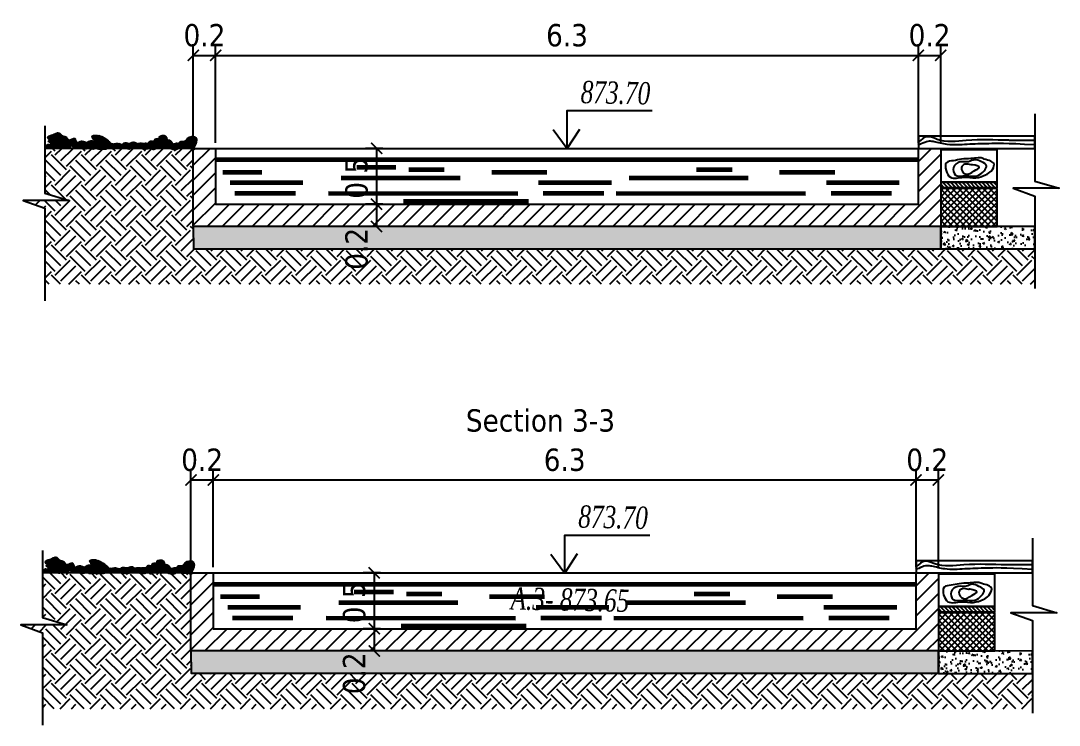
# Model space of a CAD drawing. Header units: millimetres. Extents: x 2372 to 2415, y 1055.4 to 1079.4.
# Drawn here: x 2396.37 to 2414.99, y 1055.53 to 1068.16 of the extents above; entities that cross this region are included whole.
import ezdxf

# ---------------------------------------------------------------- set-up
doc = ezdxf.new("R2010")
doc.units = ezdxf.units.MM
doc.linetypes.add('CONTI', pattern=[0])
doc.linetypes.add('CONTINU', pattern=[0])
doc.layers.add('graas', color=7, linetype='Continuous', true_color=0x258e2a)
doc.layers.add('l1', color=250, linetype='Continuous')
doc.layers.add('water', color=4, linetype='Continuous')
doc.styles.add('SHRFT', font='timesi.ttf', dxfattribs={"width": 0.75})
doc.styles.add('Tahoma', font='tahoma.ttf')
doc.dimstyles.new('ISO-25', dxfattribs={"dimtxt": 0.4, "dimasz": 0.2, "dimexe": 0.2, "dimexo": 0.1, "dimgap": 0.15, "dimtad": 1, "dimdsep": 46, "dimtxsty": 'Tahoma', "dimblk": 'ARCHTICK', "dimcen": 2, "dimclrd": 4, "dimclre": 4, "dimclrt": 7, "dimadec": 1, "dimazin": 0, "dimtfac": 1, "dimtmove": 0, "dimatfit": 3, "dimldrblk": 'ARCHTICK', "dimfxl": 1.25, "dimarcsym": 0})

# ---------------------------------------------------------------- blocks, each defined once
blk = doc.blocks.new('_ArchTick')
at = {"color": 0, "linetype": 'ByBlock', "const_width": 0.15}
blk.add_lwpolyline([(-0.5, -0.5), (0.5, 0.5)], dxfattribs=at)
blk = doc.blocks.new('*D35')
at = {"color": 4, "lineweight": -2, "transparency": 16777216}
for p, q in [((2399.463, 1065.974), (2399.463, 1067.741)), ((2399.863, 1065.974), (2399.863, 1067.741)), ((2399.463, 1067.541), (2399.863, 1067.541))]:
    blk.add_line(p, q, dxfattribs=at)
at = {"layer": 'Defpoints', "color": 0, "transparency": 16777216}
for p in [(2399.863, 1067.541), (2399.463, 1065.874), (2399.863, 1065.874)]:
    blk.add_point(p, dxfattribs=at)
at = {"color": 4, "lineweight": -2, "transparency": 16777216, "xscale": 0.2, "yscale": 0.2, "zscale": 0.2, "rotation": 180}
blk.add_blockref('_ArchTick', (2399.463, 1067.541), dxfattribs=at)
at = {"color": 4, "lineweight": -2, "transparency": 16777216, "xscale": 0.2, "yscale": 0.2, "zscale": 0.2}
blk.add_blockref('_ArchTick', (2399.863, 1067.541), dxfattribs=at)
at = {"color": 7, "transparency": 16777216, "insert": (2399.663, 1067.9), "char_height": 0.4, "attachment_point": 5, "style": 'Tahoma'}
blk.add_mtext('0.2', dxfattribs=at)
blk = doc.blocks.new('*D36')
at = {"color": 4, "lineweight": -2, "transparency": 16777216}
for p, q in [((2399.863, 1065.974), (2399.863, 1067.741)), ((2412.463, 1065.974), (2412.463, 1067.741)), ((2399.863, 1067.541), (2412.463, 1067.541))]:
    blk.add_line(p, q, dxfattribs=at)
at = {"layer": 'Defpoints', "color": 0, "transparency": 16777216}
for p in [(2412.463, 1067.541), (2399.863, 1065.874), (2412.463, 1065.874)]:
    blk.add_point(p, dxfattribs=at)
at = {"color": 4, "lineweight": -2, "transparency": 16777216, "xscale": 0.2, "yscale": 0.2, "zscale": 0.2, "rotation": 180}
blk.add_blockref('_ArchTick', (2399.863, 1067.541), dxfattribs=at)
at = {"color": 4, "lineweight": -2, "transparency": 16777216, "xscale": 0.2, "yscale": 0.2, "zscale": 0.2}
blk.add_blockref('_ArchTick', (2412.463, 1067.541), dxfattribs=at)
at = {"color": 7, "transparency": 16777216, "insert": (2406.163, 1067.9), "char_height": 0.4, "attachment_point": 5, "style": 'Tahoma'}
blk.add_mtext('6.3', dxfattribs=at)
blk = doc.blocks.new('*D37')
at = {"color": 4, "lineweight": -2, "transparency": 16777216}
for p, q in [((2412.463, 1065.974), (2412.463, 1067.741)), ((2412.863, 1065.974), (2412.863, 1067.741)), ((2412.463, 1067.541), (2412.863, 1067.541))]:
    blk.add_line(p, q, dxfattribs=at)
at = {"layer": 'Defpoints', "color": 0, "transparency": 16777216}
for p in [(2412.863, 1067.541), (2412.463, 1065.874), (2412.863, 1065.874)]:
    blk.add_point(p, dxfattribs=at)
at = {"color": 4, "lineweight": -2, "transparency": 16777216, "xscale": 0.2, "yscale": 0.2, "zscale": 0.2, "rotation": 180}
blk.add_blockref('_ArchTick', (2412.463, 1067.541), dxfattribs=at)
at = {"color": 4, "lineweight": -2, "transparency": 16777216, "xscale": 0.2, "yscale": 0.2, "zscale": 0.2}
blk.add_blockref('_ArchTick', (2412.863, 1067.541), dxfattribs=at)
at = {"color": 7, "transparency": 16777216, "insert": (2412.663, 1067.9), "char_height": 0.4, "attachment_point": 5, "style": 'Tahoma'}
blk.add_mtext('0.2', dxfattribs=at)
blk = doc.blocks.new('*D38')
at = {"color": 4, "lineweight": -2, "transparency": 16777216}
for p, q in [((2402.86, 1065.874), (2402.549, 1065.874)), ((2402.749, 1065.874), (2402.749, 1064.874)), ((2402.86, 1064.874), (2402.549, 1064.874))]:
    blk.add_line(p, q, dxfattribs=at)
at = {"layer": 'Defpoints', "color": 0, "transparency": 16777216}
for p in [(2402.96, 1065.874), (2402.749, 1064.874), (2402.96, 1064.874)]:
    blk.add_point(p, dxfattribs=at)
at = {"color": 4, "lineweight": -2, "transparency": 16777216, "xscale": 0.2, "yscale": 0.2, "zscale": 0.2}
for p, rotation in [((2402.749, 1065.874), 90), ((2402.749, 1064.874), 270)]:
    blk.add_blockref('_ArchTick', p, dxfattribs=dict(at, rotation=rotation))
at = {"color": 7, "transparency": 16777216, "insert": (2402.391, 1065.347), "char_height": 0.4, "attachment_point": 5, "rotation": 90, "style": 'Tahoma'}
blk.add_mtext('0.5', dxfattribs=at)
blk = doc.blocks.new('*D39')
at = {"color": 4, "lineweight": -2, "transparency": 16777216}
for p, q in [((2402.86, 1064.874), (2402.549, 1064.874)), ((2402.749, 1064.874), (2402.749, 1064.474)), ((2402.782, 1064.474), (2402.549, 1064.474))]:
    blk.add_line(p, q, dxfattribs=at)
at = {"layer": 'Defpoints', "color": 0, "transparency": 16777216}
for p in [(2402.96, 1064.874), (2402.749, 1064.474), (2402.882, 1064.474)]:
    blk.add_point(p, dxfattribs=at)
at = {"color": 4, "lineweight": -2, "transparency": 16777216, "xscale": 0.2, "yscale": 0.2, "zscale": 0.2}
for p, rotation in [((2402.749, 1064.874), 90), ((2402.749, 1064.474), 270)]:
    blk.add_blockref('_ArchTick', p, dxfattribs=dict(at, rotation=rotation))
at = {"color": 7, "transparency": 16777216, "insert": (2402.391, 1064.074), "char_height": 0.4, "attachment_point": 5, "rotation": 90, "style": 'Tahoma'}
blk.add_mtext('0.2', dxfattribs=at)
blk = doc.blocks.new('*D71')
at = {"color": 4, "lineweight": -2, "transparency": 16777216}
for p, q in [((2399.421, 1058.364), (2399.421, 1060.131)), ((2399.821, 1058.364), (2399.821, 1060.131)), ((2399.421, 1059.931), (2399.821, 1059.931))]:
    blk.add_line(p, q, dxfattribs=at)
at = {"layer": 'Defpoints', "color": 0, "transparency": 16777216}
for p in [(2399.821, 1059.931), (2399.421, 1058.264), (2399.821, 1058.264)]:
    blk.add_point(p, dxfattribs=at)
at = {"color": 4, "lineweight": -2, "transparency": 16777216, "xscale": 0.2, "yscale": 0.2, "zscale": 0.2, "rotation": 180}
blk.add_blockref('_ArchTick', (2399.421, 1059.931), dxfattribs=at)
at = {"color": 4, "lineweight": -2, "transparency": 16777216, "xscale": 0.2, "yscale": 0.2, "zscale": 0.2}
blk.add_blockref('_ArchTick', (2399.821, 1059.931), dxfattribs=at)
at = {"color": 7, "transparency": 16777216, "insert": (2399.621, 1060.289), "char_height": 0.4, "attachment_point": 5, "style": 'Tahoma'}
blk.add_mtext('0.2', dxfattribs=at)
blk = doc.blocks.new('*D72')
at = {"color": 4, "lineweight": -2, "transparency": 16777216}
for p, q in [((2399.821, 1058.364), (2399.821, 1060.131)), ((2412.421, 1058.364), (2412.421, 1060.131)), ((2399.821, 1059.931), (2412.421, 1059.931))]:
    blk.add_line(p, q, dxfattribs=at)
at = {"layer": 'Defpoints', "color": 0, "transparency": 16777216}
for p in [(2412.421, 1059.931), (2399.821, 1058.264), (2412.421, 1058.264)]:
    blk.add_point(p, dxfattribs=at)
at = {"color": 4, "lineweight": -2, "transparency": 16777216, "xscale": 0.2, "yscale": 0.2, "zscale": 0.2, "rotation": 180}
blk.add_blockref('_ArchTick', (2399.821, 1059.931), dxfattribs=at)
at = {"color": 4, "lineweight": -2, "transparency": 16777216, "xscale": 0.2, "yscale": 0.2, "zscale": 0.2}
blk.add_blockref('_ArchTick', (2412.421, 1059.931), dxfattribs=at)
at = {"color": 7, "transparency": 16777216, "insert": (2406.121, 1060.289), "char_height": 0.4, "attachment_point": 5, "style": 'Tahoma'}
blk.add_mtext('6.3', dxfattribs=at)
blk = doc.blocks.new('*D73')
at = {"color": 4, "lineweight": -2, "transparency": 16777216}
for p, q in [((2412.421, 1058.364), (2412.421, 1060.131)), ((2412.821, 1058.364), (2412.821, 1060.131)), ((2412.421, 1059.931), (2412.821, 1059.931))]:
    blk.add_line(p, q, dxfattribs=at)
at = {"layer": 'Defpoints', "color": 0, "transparency": 16777216}
for p in [(2412.821, 1059.931), (2412.421, 1058.264), (2412.821, 1058.264)]:
    blk.add_point(p, dxfattribs=at)
at = {"color": 4, "lineweight": -2, "transparency": 16777216, "xscale": 0.2, "yscale": 0.2, "zscale": 0.2, "rotation": 180}
blk.add_blockref('_ArchTick', (2412.421, 1059.931), dxfattribs=at)
at = {"color": 4, "lineweight": -2, "transparency": 16777216, "xscale": 0.2, "yscale": 0.2, "zscale": 0.2}
blk.add_blockref('_ArchTick', (2412.821, 1059.931), dxfattribs=at)
at = {"color": 7, "transparency": 16777216, "insert": (2412.621, 1060.289), "char_height": 0.4, "attachment_point": 5, "style": 'Tahoma'}
blk.add_mtext('0.2', dxfattribs=at)
blk = doc.blocks.new('*D74')
at = {"color": 4, "lineweight": -2, "transparency": 16777216}
for p, q in [((2402.817, 1058.264), (2402.507, 1058.264)), ((2402.707, 1058.264), (2402.707, 1057.264)), ((2402.817, 1057.264), (2402.507, 1057.264))]:
    blk.add_line(p, q, dxfattribs=at)
at = {"layer": 'Defpoints', "color": 0, "transparency": 16777216}
for p in [(2402.917, 1058.264), (2402.707, 1057.264), (2402.917, 1057.264)]:
    blk.add_point(p, dxfattribs=at)
at = {"color": 4, "lineweight": -2, "transparency": 16777216, "xscale": 0.2, "yscale": 0.2, "zscale": 0.2}
for p, rotation in [((2402.707, 1058.264), 90), ((2402.707, 1057.264), 270)]:
    blk.add_blockref('_ArchTick', p, dxfattribs=dict(at, rotation=rotation))
at = {"color": 7, "transparency": 16777216, "insert": (2402.349, 1057.736), "char_height": 0.4, "attachment_point": 5, "rotation": 90, "style": 'Tahoma'}
blk.add_mtext('0.5', dxfattribs=at)
blk = doc.blocks.new('*D75')
at = {"color": 4, "lineweight": -2, "transparency": 16777216}
for p, q in [((2402.817, 1057.264), (2402.507, 1057.264)), ((2402.707, 1057.264), (2402.707, 1056.864)), ((2402.74, 1056.864), (2402.507, 1056.864))]:
    blk.add_line(p, q, dxfattribs=at)
at = {"layer": 'Defpoints', "color": 0, "transparency": 16777216}
for p in [(2402.917, 1057.264), (2402.707, 1056.864), (2402.84, 1056.864)]:
    blk.add_point(p, dxfattribs=at)
at = {"color": 4, "lineweight": -2, "transparency": 16777216, "xscale": 0.2, "yscale": 0.2, "zscale": 0.2}
for p, rotation in [((2402.707, 1057.264), 90), ((2402.707, 1056.864), 270)]:
    blk.add_blockref('_ArchTick', p, dxfattribs=dict(at, rotation=rotation))
at = {"color": 7, "transparency": 16777216, "insert": (2402.348, 1056.464), "char_height": 0.4, "attachment_point": 5, "rotation": 90, "style": 'Tahoma'}
blk.add_mtext('0.2', dxfattribs=at)

msp = doc.modelspace()

# ---------------------------------------------------------------- hatches: boundary and pattern name
at = {"true_color": 0x939598}
h = msp.add_hatch(dxfattribs=at)
h.set_pattern_fill('EARTH', color=252, scale=0.06, angle=45, style=0)
h.set_pattern_definition([(45, (0, -7.76624), (0, 0.53881537), [0.381, -0.381]), (45, (-0.10103, -7.6652), (0, 0.53881537), [0.381, -0.381]), (45, (-0.20206, -7.5642), (0, 0.53881537), [0.381, -0.381]), (135, (-0.20206, -7.49684), (-0.53881537, 0), [0.381, -0.381]), (135, (-0.10103, -7.3958), (-0.53881537, 0), [0.381, -0.381]), (135, (3e-17, -7.29478), (-0.53881537, 0), [0.381, -0.381])])
h.paths.add_polyline_path([(2396.8, 1065.874), (2399.463, 1065.874), (2399.464, 1064.074), (2414.549, 1064.073), (2414.549, 1063.439), (2396.8, 1063.439), (2396.8, 1064.801), (2396.412, 1064.942), (2397.239, 1064.942), (2396.8, 1065.072)])
at = {"true_color": 0x000000}
h = msp.add_hatch(dxfattribs=at)
h.set_pattern_fill('ANSI31', color=18, scale=0.06, style=0)
h.set_pattern_definition([(45, (1350.36157, 465.30458), (-0.134703842, 0.134703842), [])])
h.paths.add_polyline_path([(2399.463, 1065.874), (2399.863, 1065.874), (2399.863, 1064.874), (2412.463, 1064.874), (2412.463, 1065.874), (2412.863, 1065.874), (2412.863, 1064.474), (2399.463, 1064.474)])
at = {"ltscale": 0.005, "true_color": 0x000000}
h = msp.add_hatch(dxfattribs=at)
h.set_pattern_fill('ANSI37', color=18, scale=0.024827, style=0)
h.set_pattern_definition([(135, (2735.04262, 783.20364), (0.055738262, 0.055738262), []), (45, (2735.04262, 783.20364), (0.055738262, -0.055738262), [])])
h.paths.add_polyline_path([(2413.878, 1065.158), (2412.863, 1065.158), (2412.863, 1064.474), (2413.878, 1064.474)])
h = msp.add_hatch(dxfattribs=at)
h.set_pattern_fill('AR-CONC', color=18, scale=0.0018, style=0)
h.set_pattern_definition([(50, (312.6668, -150.16638), (0.327932404, -0.028690354), [0.03429, -0.37719]), (355, (312.6668, -150.16638), (-0.063437087, 0.343901957), [0.027432, -0.301752]), (100.451, (312.69414, -150.16877), (0.264496503, 0.31521004), [0.029142, -0.320562]), (46.1842, (312.6668, -150.07494), (0.487942274, -0.07567619), [0.051435, -0.565785]), (96.6356, (312.70747, -150.08124), (0.42732762, 0.445366), [0.043713, -0.480843]), (351.184, (312.6668, -150.07494), (0.42732829, 0.44536521), [0.041148, -0.452628]), (21, (312.71253, -150.0978), (0.272906784, -0.184077933), [0.03429, -0.37719]), (326, (312.71253, -150.0978), (0.11124365, 0.33153834), [0.027432, -0.301752]), (71.4514, (312.73527, -150.11314), (0.384149683, 0.147461144), [0.029142, -0.320562]), (37.5, (312.66681, -150.16638), (0.005559486, 0.15219907), [0, -0.2980944, 0, -0.306324, 0, -0.302895]), (7.5, (312.6668, -150.16638), (0.120275393, 0.180325035), [0, -0.1746504, 0, -0.2912364, 0, -0.115443]), (327.5, (312.56485, -150.16638), (0.244063071, -0.010311739), [0, -0.1143, 0, -0.356616, 0, -0.473202]), (317.5, (312.51913, -150.16638), (0.266632526, 0.045767684), [0, -0.14859, 0, -0.2368296, 0, -0.336042])])
h.paths.add_polyline_path([(2399.463, 1064.474), (2399.464, 1064.074), (2412.863, 1064.074), (2412.863, 1064.474)])
h = msp.add_hatch(dxfattribs=at)
h.set_pattern_fill('AR-CONC', color=18, scale=0.00149, style=0)
h.set_pattern_definition([(130, (2740.73242, 783.37168), (-0.2713862, -0.0237432), [0.02837729, -0.31215019]), (185, (2740.73242, 783.37168), (0.05249847, 0.28460209), [0.02270183, -0.24972015]), (79.549, (2740.7098, 783.3697), (-0.21888871, 0.26085759), [0.02411697, -0.2652867]), (133.8158, (2740.73242, 783.44735), (-0.40380517, -0.06262716), [0.04256594, -0.4682253]), (83.3644, (2740.69877, 783.44213), (-0.35364246, 0.36857043), [0.03617546, -0.39793005]), (188.816, (2740.7324, 783.44735), (-0.353643, 0.3685698), [0.03405275, -0.37458023]), (159, (2740.69458, 783.42843), (-0.22584879, -0.15233692), [0.02837729, -0.31215019]), (214, (2740.69458, 783.42843), (-0.09206163, 0.27437036), [0.02270183, -0.24972015]), (108.5486, (2740.67576, 783.41574), (-0.3179098, 0.12203405), [0.02411697, -0.2652867]), (142.5, (2740.73242, 783.37168), (-0.00460085, 0.125955006), [0, -0.24669324, 0, -0.25350379, 0, -0.25066606]), (172.5, (2740.73242, 783.37168), (-0.099536008, 0.14923114), [0, -0.144534997, 0, -0.241017784, 0, -0.095536877]), (212.5, (2740.81679, 783.37168), (-0.20197867, -0.00853366), [0, -0.094590967, 0, -0.295123817, 0, -0.391606603]), (222.5, (2740.85463, 783.37168), (-0.22065642, 0.03787585), [0, -0.12296826, 0, -0.19599248, 0, -0.27809744])])
h.paths.add_polyline_path([(2414.549, 1064.473), (2412.863, 1064.474), (2412.863, 1064.073), (2414.549, 1064.073)])
at = {"true_color": 0x939598}
h = msp.add_hatch(dxfattribs=at)
h.set_pattern_fill('EARTH', color=252, scale=0.06, angle=45, style=0)
h.paths.add_polyline_path([(2396.757, 1058.264), (2399.421, 1058.264), (2399.422, 1056.464), (2414.507, 1056.463), (2414.507, 1055.829), (2396.757, 1055.829), (2396.757, 1057.191), (2396.369, 1057.332), (2397.196, 1057.332), (2396.757, 1057.462)])
at = {"true_color": 0x000000}
h = msp.add_hatch(dxfattribs=at)
h.set_pattern_fill('ANSI31', color=18, scale=0.06, style=0)
h.set_pattern_definition([(45, (1350.319, 457.6943), (-0.134703842, 0.134703842), [])])
h.paths.add_polyline_path([(2399.421, 1058.264), (2399.821, 1058.264), (2399.821, 1057.264), (2412.421, 1057.264), (2412.421, 1058.264), (2412.821, 1058.264), (2412.821, 1056.864), (2399.421, 1056.864)])
at = {"ltscale": 0.005, "true_color": 0x000000}
h = msp.add_hatch(dxfattribs=at)
h.set_pattern_fill('ANSI37', color=18, scale=0.024827, style=0)
h.set_pattern_definition([(135, (2735.00005, 775.59335), (0.055738262, 0.055738262), []), (45, (2735.00005, 775.59335), (0.055738262, -0.055738262), [])])
h.paths.add_polyline_path([(2413.836, 1057.548), (2412.821, 1057.548), (2412.821, 1056.864), (2413.836, 1056.864)])
h = msp.add_hatch(dxfattribs=at)
h.set_pattern_fill('AR-CONC', color=18, scale=0.0018, style=0)
h.set_pattern_definition([(50, (312.62424, -157.77666), (0.327932404, -0.028690354), [0.03429, -0.37719]), (355, (312.62424, -157.77666), (-0.063437087, 0.343901957), [0.027432, -0.301752]), (100.451, (312.65156, -157.77905), (0.264496503, 0.31521004), [0.029142, -0.320562]), (46.1842, (312.62424, -157.68522), (0.487942274, -0.07567619), [0.051435, -0.565785]), (96.6356, (312.6649, -157.69153), (0.42732762, 0.445366), [0.043713, -0.480843]), (351.184, (312.62424, -157.6852), (0.42732829, 0.44536521), [0.041148, -0.452628]), (21, (312.66996, -157.70808), (0.272906784, -0.184077933), [0.03429, -0.37719]), (326, (312.66996, -157.7081), (0.11124365, 0.33153834), [0.027432, -0.301752]), (71.4514, (312.6927, -157.72342), (0.384149683, 0.147461144), [0.029142, -0.320562]), (37.5, (312.62424, -157.77666), (0.005559486, 0.15219907), [0, -0.2980944, 0, -0.306324, 0, -0.302895]), (7.5, (312.62424, -157.77666), (0.120275393, 0.180325035), [0, -0.1746504, 0, -0.2912364, 0, -0.115443]), (327.5, (312.52228, -157.77666), (0.244063071, -0.010311739), [0, -0.1143, 0, -0.356616, 0, -0.473202]), (317.5, (312.47656, -157.77666), (0.266632526, 0.045767684), [0, -0.14859, 0, -0.2368296, 0, -0.336042])])
h.paths.add_polyline_path([(2399.421, 1056.864), (2399.422, 1056.464), (2412.821, 1056.464), (2412.821, 1056.864)])
h = msp.add_hatch(dxfattribs=at)
h.set_pattern_fill('AR-CONC', color=18, scale=0.00149, style=0)
h.set_pattern_definition([(130, (2740.68985, 775.7614), (-0.2713862, -0.0237432), [0.02837729, -0.31215019]), (185, (2740.68985, 775.7614), (0.05249847, 0.28460209), [0.02270183, -0.24972015]), (79.549, (2740.66723, 775.75941), (-0.21888871, 0.26085759), [0.02411697, -0.2652867]), (133.8158, (2740.68985, 775.83706), (-0.40380517, -0.06262716), [0.04256594, -0.4682253]), (83.3644, (2740.6562, 775.83185), (-0.35364246, 0.36857043), [0.03617546, -0.39793005]), (188.816, (2740.68985, 775.83706), (-0.353643, 0.3685698), [0.03405275, -0.37458023]), (159, (2740.65201, 775.81815), (-0.22584879, -0.15233692), [0.02837729, -0.31215019]), (214, (2740.652, 775.81815), (-0.09206163, 0.27437036), [0.02270183, -0.24972015]), (108.5486, (2740.6332, 775.80545), (-0.3179098, 0.12203405), [0.02411697, -0.2652867]), (142.5, (2740.68985, 775.76139), (-0.00460085, 0.125955006), [0, -0.24669324, 0, -0.25350379, 0, -0.25066606]), (172.5, (2740.68985, 775.76139), (-0.099536008, 0.14923114), [0, -0.144534997, 0, -0.241017784, 0, -0.095536877]), (212.5, (2740.77422, 775.76139), (-0.20197867, -0.00853366), [0, -0.094590967, 0, -0.295123817, 0, -0.391606603]), (222.5, (2740.81206, 775.7614), (-0.22065642, 0.03787585), [0, -0.12296826, 0, -0.19599248, 0, -0.27809744])])
h.paths.add_polyline_path([(2414.507, 1056.863), (2412.821, 1056.864), (2412.821, 1056.463), (2414.507, 1056.463)])
at = {"layer": 'graas'}
h = msp.add_hatch(dxfattribs=at)
h.set_pattern_fill('NET', color=96, scale=0.084, angle=300.8858, style=0)
h.set_pattern_definition([(323.7629514, (2251.390064, 1761.569178), (0.00620683708, 0.00846907158), []), (53.7629514, (2251.390064, 1761.569178), (-0.00846907158, 0.00620683708), [])])
edge = h.paths.add_edge_path()
edge.add_spline(control_points=[(2396.913, 1065.964), (2396.913, 1065.954), (2396.886, 1065.93), (2396.838, 1065.963), (2396.817, 1065.886), (2396.856, 1065.898), (2396.89, 1065.914), (2396.937, 1065.885), (2396.98, 1065.886), (2397.018, 1065.907), (2397.029, 1065.869), (2397.065, 1065.89), (2397.103, 1065.856), (2397.131, 1065.895), (2397.172, 1065.905), (2397.212, 1065.902), (2397.254, 1065.903), (2397.274, 1065.925), (2397.311, 1065.91), (2397.344, 1065.878), (2397.417, 1065.882), (2397.477, 1065.9), (2397.517, 1065.86), (2397.553, 1065.874), (2397.603, 1065.897), (2397.649, 1065.85), (2397.699, 1065.879), (2397.744, 1065.865), (2397.791, 1065.859), (2397.839, 1065.866), (2397.9, 1065.853), (2397.96, 1065.921), (2398.036, 1065.887), (2398.095, 1065.897), (2398.153, 1065.869), (2398.241, 1065.884), (2398.335, 1065.845), (2398.404, 1065.909), (2398.441, 1065.867), (2398.477, 1065.879), (2398.513, 1065.881), (2398.558, 1065.865), (2398.602, 1065.862), (2398.646, 1065.866), (2398.669, 1065.885), (2398.704, 1065.893), (2398.724, 1065.848), (2398.777, 1065.859), (2398.794, 1065.891), (2398.821, 1065.891), (2398.855, 1065.903), (2398.896, 1065.866), (2398.956, 1065.873), (2399.03, 1065.888), (2399.11, 1065.838), (2399.19, 1065.865), (2399.25, 1065.931), (2399.284, 1065.865), (2399.333, 1065.874), (2399.364, 1065.867), (2399.403, 1065.877), (2399.459, 1065.838), (2399.49, 1065.934), (2399.522, 1065.993), (2399.516, 1066.108), (2399.365, 1066.085), (2399.332, 1066.009), (2399.28, 1065.993), (2399.228, 1066.011), (2399.205, 1065.957), (2399.152, 1065.976), (2399.097, 1065.936), (2399.076, 1065.989), (2399.046, 1066.026), (2398.976, 1066.022), (2398.989, 1066.102), (2398.9, 1066.118), (2398.848, 1066.079), (2398.884, 1066.032), (2398.765, 1066.073), (2398.765, 1065.978), (2398.684, 1066.03), (2398.662, 1065.948), (2398.616, 1065.969), (2398.57, 1065.956), (2398.516, 1065.979), (2398.45, 1065.947), (2398.396, 1066.006), (2398.326, 1065.947), (2398.264, 1065.975), (2398.219, 1065.97), (2398.184, 1065.934), (2398.138, 1065.959), (2398.085, 1065.966), (2398.037, 1065.947), (2397.986, 1065.958), (2397.937, 1066.013), (2397.847, 1066.077), (2397.749, 1066.116), (2397.611, 1066.097), (2397.745, 1065.969), (2397.613, 1066.035), (2397.554, 1065.947), (2397.466, 1066.035), (2397.361, 1065.94), (2397.349, 1066.102), (2397.223, 1065.979), (2397.186, 1066.095), (2397.101, 1066.084), (2397.051, 1066.191), (2396.955, 1066.106), (2396.881, 1066.107), (2396.85, 1066.07), (2396.865, 1066.04), (2396.908, 1066.018), (2396.853, 1066.003), (2396.893, 1065.984), (2396.912, 1065.975), (2396.913, 1065.964)], knot_values=[0, 0, 0, 0, 0.0279, 0.080381, 0.127296, 0.144729, 0.179866, 0.242261, 0.286061, 0.31657, 0.341971, 0.363763, 0.414772, 0.453749, 0.480259, 0.541894, 0.572403, 0.60413, 0.613875, 0.685339, 0.734066, 0.827234, 0.845718, 0.89366, 0.924478, 1.006353, 1.032864, 1.086771, 1.136461, 1.175928, 1.233251, 1.311816, 1.401662, 1.450389, 1.489366, 1.587691, 1.707364, 1.765509, 1.812642, 1.834434, 1.873899, 1.920836, 1.974743, 2.005252, 2.050752, 2.059468, 2.108762, 2.156703, 2.188125, 2.205559, 2.231708, 2.292246, 2.345267, 2.406439, 2.515734, 2.595265, 2.655964, 2.717581, 2.74409, 2.797111, 2.810185, 2.862702, 2.955042, 3.016151, 3.089233, 3.233585, 3.295513, 3.32633, 3.39185, 3.42588, 3.465346, 3.539566, 3.55334, 3.624793, 3.673514, 3.708358, 3.817654, 3.845554, 3.863512, 3.950788, 3.994353, 4.056753, 4.11602, 4.160465, 4.177898, 4.258259, 4.323779, 4.36395, 4.464286, 4.519412, 4.558636, 4.591825, 4.656611, 4.688339, 4.753713, 4.806369, 4.828153, 4.972981, 5.125195, 5.178215, 5.278777, 5.347683, 5.4291, 5.528666, 5.616267, 5.694793, 5.804098, 5.885134, 5.947529, 6.025096, 6.152682, 6.214318, 6.245126, 6.276836, 6.30825, 6.337484, 6.36213, 6.396612, 6.396612, 6.396612, 6.396612], degree=3, periodic=0)
h = msp.add_hatch(dxfattribs=at)
h.set_pattern_fill('NET', color=96, scale=0.084, angle=300.8858, style=0)
h.set_pattern_definition([(323.7629514, (2251.347492, 1753.958891), (0.00620683708, 0.00846907158), []), (53.7629514, (2251.347492, 1753.958891), (-0.00846907158, 0.00620683708), [])])
edge = h.paths.add_edge_path()
edge.add_spline(control_points=[(2396.87, 1058.353), (2396.871, 1058.344), (2396.843, 1058.32), (2396.796, 1058.353), (2396.774, 1058.276), (2396.813, 1058.288), (2396.847, 1058.304), (2396.894, 1058.274), (2396.938, 1058.276), (2396.976, 1058.296), (2396.986, 1058.259), (2397.022, 1058.279), (2397.06, 1058.245), (2397.088, 1058.285), (2397.13, 1058.295), (2397.169, 1058.292), (2397.211, 1058.293), (2397.232, 1058.314), (2397.268, 1058.3), (2397.302, 1058.268), (2397.374, 1058.272), (2397.434, 1058.29), (2397.475, 1058.249), (2397.511, 1058.264), (2397.56, 1058.287), (2397.606, 1058.239), (2397.657, 1058.268), (2397.701, 1058.255), (2397.748, 1058.249), (2397.797, 1058.256), (2397.858, 1058.242), (2397.917, 1058.311), (2397.993, 1058.277), (2398.053, 1058.287), (2398.111, 1058.259), (2398.198, 1058.274), (2398.292, 1058.235), (2398.362, 1058.299), (2398.398, 1058.257), (2398.435, 1058.269), (2398.471, 1058.27), (2398.516, 1058.255), (2398.56, 1058.251), (2398.604, 1058.256), (2398.626, 1058.275), (2398.661, 1058.282), (2398.681, 1058.238), (2398.735, 1058.249), (2398.752, 1058.281), (2398.778, 1058.281), (2398.812, 1058.292), (2398.853, 1058.256), (2398.913, 1058.263), (2398.987, 1058.277), (2399.067, 1058.228), (2399.148, 1058.255), (2399.207, 1058.32), (2399.242, 1058.255), (2399.291, 1058.264), (2399.321, 1058.256), (2399.36, 1058.267), (2399.417, 1058.228), (2399.448, 1058.323), (2399.48, 1058.383), (2399.474, 1058.497), (2399.322, 1058.475), (2399.29, 1058.398), (2399.237, 1058.383), (2399.185, 1058.401), (2399.163, 1058.346), (2399.109, 1058.365), (2399.054, 1058.326), (2399.033, 1058.379), (2399.003, 1058.415), (2398.934, 1058.411), (2398.947, 1058.492), (2398.857, 1058.507), (2398.805, 1058.469), (2398.841, 1058.421), (2398.722, 1058.463), (2398.722, 1058.368), (2398.641, 1058.42), (2398.62, 1058.338), (2398.573, 1058.358), (2398.527, 1058.345), (2398.473, 1058.369), (2398.407, 1058.336), (2398.353, 1058.396), (2398.283, 1058.337), (2398.221, 1058.364), (2398.177, 1058.36), (2398.141, 1058.323), (2398.095, 1058.349), (2398.042, 1058.356), (2397.994, 1058.336), (2397.944, 1058.348), (2397.895, 1058.402), (2397.804, 1058.467), (2397.707, 1058.506), (2397.568, 1058.487), (2397.703, 1058.359), (2397.571, 1058.424), (2397.511, 1058.337), (2397.423, 1058.425), (2397.319, 1058.33), (2397.306, 1058.491), (2397.18, 1058.369), (2397.143, 1058.485), (2397.058, 1058.474), (2397.009, 1058.581), (2396.912, 1058.496), (2396.839, 1058.497), (2396.807, 1058.46), (2396.822, 1058.43), (2396.866, 1058.407), (2396.81, 1058.392), (2396.851, 1058.374), (2396.87, 1058.365), (2396.87, 1058.353)], knot_values=[0, 0, 0, 0, 0.0279, 0.080381, 0.127296, 0.144729, 0.179866, 0.242261, 0.286061, 0.31657, 0.341971, 0.363763, 0.414772, 0.453749, 0.480259, 0.541894, 0.572403, 0.60413, 0.613875, 0.685339, 0.734066, 0.827234, 0.845718, 0.89366, 0.924478, 1.006353, 1.032864, 1.086771, 1.136461, 1.175928, 1.233251, 1.311816, 1.401662, 1.450389, 1.489366, 1.587691, 1.707364, 1.765509, 1.812642, 1.834434, 1.873899, 1.920836, 1.974743, 2.005252, 2.050752, 2.059468, 2.108762, 2.156703, 2.188125, 2.205559, 2.231708, 2.292246, 2.345267, 2.406439, 2.515734, 2.595265, 2.655964, 2.717581, 2.74409, 2.797111, 2.810185, 2.862702, 2.955042, 3.016151, 3.089233, 3.233585, 3.295513, 3.32633, 3.39185, 3.42588, 3.465346, 3.539566, 3.55334, 3.624793, 3.673514, 3.708358, 3.817654, 3.845554, 3.863512, 3.950788, 3.994353, 4.056753, 4.11602, 4.160465, 4.177898, 4.258259, 4.323779, 4.36395, 4.464286, 4.519412, 4.558636, 4.591825, 4.656611, 4.688339, 4.753713, 4.806369, 4.828153, 4.972981, 5.125195, 5.178215, 5.278777, 5.347683, 5.4291, 5.528666, 5.616267, 5.694793, 5.804098, 5.885134, 5.947529, 6.025096, 6.152682, 6.214318, 6.245126, 6.276836, 6.30825, 6.337484, 6.36213, 6.396612, 6.396612, 6.396612, 6.396612], degree=3, periodic=0)
at = {"layer": 'l1', "true_color": 0x000000}
h = msp.add_hatch(dxfattribs=at)
h.set_pattern_fill('JIS_LC_20', color=18, scale=0.002483, style=0)
h.set_pattern_definition([(135, (2735.042626, 783.220544), (0.035110716, 0.035110716), []), (135, (2735.041633, 783.220544), (0.035110716, 0.035110716), [])])
h.paths.add_polyline_path([(2413.878, 1065.269), (2412.863, 1065.269), (2412.863, 1065.175), (2413.878, 1065.175)])
h = msp.add_hatch(dxfattribs=at)
h.set_pattern_fill('JIS_LC_20', color=18, scale=0.002483, style=0)
h.set_pattern_definition([(135, (2735.000054, 775.610257), (0.035110716, 0.035110716), []), (135, (2734.99906, 775.610257), (0.035110716, 0.035110716), [])])
h.paths.add_polyline_path([(2413.836, 1057.659), (2412.821, 1057.659), (2412.821, 1057.565), (2413.836, 1057.565)])

# ---------------------------------------------------------------- linework, layer by layer
at = {"color": 18, "true_color": 0x000000}
for points in [[(2406.166, 1065.87), (2406.166, 1066.552), (2407.691, 1066.554)], [(2414.549, 1066.495), (2414.549, 1065.289), (2414.988, 1065.159), (2414.161, 1065.159), (2414.549, 1065.018), (2414.549, 1063.36)], [(2396.8, 1066.278), (2396.8, 1065.072), (2397.239, 1064.942), (2396.412, 1064.942), (2396.8, 1064.801), (2396.8, 1063.143)], [(2405.916, 1066.211), (2406.166, 1065.87), (2406.395, 1066.22)], [(2399.463, 1065.874), (2396.8, 1065.874)], [(2399.863, 1065.874), (2412.463, 1065.874)], [(2406.123, 1058.26), (2406.123, 1058.942), (2407.648, 1058.943)], [(2414.507, 1058.885), (2414.507, 1057.679), (2414.946, 1057.549), (2414.119, 1057.549), (2414.507, 1057.408), (2414.507, 1055.75)], [(2396.757, 1058.668), (2396.757, 1057.462), (2397.196, 1057.332), (2396.369, 1057.332), (2396.757, 1057.191), (2396.757, 1055.533)], [(2405.873, 1058.601), (2406.123, 1058.26), (2406.352, 1058.61)], [(2399.421, 1058.264), (2396.757, 1058.264)], [(2399.821, 1058.264), (2412.421, 1058.264)]]:
    msp.add_lwpolyline(points, dxfattribs=at)
for points in [[(2399.463, 1065.874), (2399.863, 1065.874), (2399.863, 1064.874), (2412.463, 1064.874), (2412.463, 1065.874), (2412.863, 1065.874), (2412.863, 1064.474), (2399.463, 1064.474), (2399.463, 1065.874)], [(2399.463, 1064.474), (2399.464, 1064.074), (2412.863, 1064.074), (2412.863, 1064.474)], [(2399.421, 1058.264), (2399.821, 1058.264), (2399.821, 1057.264), (2412.421, 1057.264), (2412.421, 1058.264), (2412.821, 1058.264), (2412.821, 1056.864), (2399.421, 1056.864), (2399.421, 1058.264)], [(2399.421, 1056.864), (2399.422, 1056.464), (2412.821, 1056.464), (2412.821, 1056.864)]]:
    msp.add_lwpolyline(points, close=True, dxfattribs=at)
at = {"layer": 'graas', "color": 18, "linetype": 'CONTINU', "true_color": 0x000000, "start_tangent": (0.048348, -0.998831), "end_tangent": (0.048348, -0.998831)}
for points in [[(2396.913, 1065.964), (2396.894, 1065.943), (2396.842, 1065.939), (2396.831, 1065.893), (2396.849, 1065.896), (2396.882, 1065.906), (2396.942, 1065.889), (2396.986, 1065.891), (2397.016, 1065.896), (2397.033, 1065.877), (2397.054, 1065.88), (2397.104, 1065.871), (2397.136, 1065.893), (2397.161, 1065.902), (2397.223, 1065.903), (2397.253, 1065.907), (2397.281, 1065.921), (2397.291, 1065.918), (2397.354, 1065.884), (2397.402, 1065.883), (2397.495, 1065.88), (2397.51, 1065.869), (2397.558, 1065.877), (2397.587, 1065.886), (2397.666, 1065.863), (2397.691, 1065.871), (2397.745, 1065.867), (2397.794, 1065.861), (2397.833, 1065.863), (2397.891, 1065.863), (2397.96, 1065.901), (2398.049, 1065.893), (2398.098, 1065.892), (2398.135, 1065.88), (2398.233, 1065.874), (2398.353, 1065.871), (2398.407, 1065.893), (2398.45, 1065.873), (2398.471, 1065.876), (2398.511, 1065.878), (2398.556, 1065.868), (2398.61, 1065.863), (2398.64, 1065.868), (2398.681, 1065.888), (2398.69, 1065.889), (2398.73, 1065.86), (2398.777, 1065.868), (2398.8, 1065.889), (2398.817, 1065.892), (2398.843, 1065.896), (2398.9, 1065.874), (2398.953, 1065.874), (2399.014, 1065.879), (2399.12, 1065.852), (2399.195, 1065.877), (2399.247, 1065.907), (2399.297, 1065.871), (2399.324, 1065.871), (2399.377, 1065.871), (2399.39, 1065.873), (2399.441, 1065.861), (2399.494, 1065.937), (2399.516, 1065.994), (2399.505, 1066.066), (2399.361, 1066.054), (2399.32, 1066.008), (2399.29, 1065.999), (2399.225, 1065.993), (2399.203, 1065.967), (2399.163, 1065.965), (2399.09, 1065.958), (2399.083, 1065.97), (2399.031, 1066.019), (2398.985, 1066.034), (2398.979, 1066.068), (2398.873, 1066.095), (2398.855, 1066.075), (2398.862, 1066.058), (2398.776, 1066.04), (2398.756, 1066.002), (2398.694, 1066.005), (2398.652, 1065.963), (2398.607, 1065.965), (2398.59, 1065.962), (2398.51, 1065.967), (2398.445, 1065.961), (2398.41, 1065.982), (2398.312, 1065.962), (2398.258, 1065.971), (2398.219, 1065.965), (2398.191, 1065.947), (2398.127, 1065.959), (2398.096, 1065.963), (2398.031, 1065.953), (2397.98, 1065.967), (2397.965, 1065.982), (2397.849, 1066.069), (2397.702, 1066.108), (2397.652, 1066.091), (2397.697, 1066.001), (2397.629, 1066.012), (2397.555, 1065.978), (2397.458, 1066.003), (2397.374, 1065.98), (2397.336, 1066.049), (2397.23, 1066.024), (2397.172, 1066.081), (2397.112, 1066.098), (2397.055, 1066.15), (2396.933, 1066.113), (2396.874, 1066.095), (2396.856, 1066.07), (2396.87, 1066.041), (2396.891, 1066.018), (2396.867, 1066.001), (2396.887, 1065.987), (2396.913, 1065.964)], [(2396.87, 1058.353), (2396.851, 1058.333), (2396.799, 1058.329), (2396.789, 1058.283), (2396.806, 1058.286), (2396.84, 1058.296), (2396.9, 1058.279), (2396.943, 1058.281), (2396.974, 1058.286), (2396.99, 1058.267), (2397.011, 1058.27), (2397.062, 1058.26), (2397.093, 1058.283), (2397.118, 1058.291), (2397.18, 1058.292), (2397.21, 1058.297), (2397.239, 1058.311), (2397.248, 1058.308), (2397.311, 1058.274), (2397.36, 1058.272), (2397.453, 1058.27), (2397.468, 1058.259), (2397.515, 1058.266), (2397.545, 1058.275), (2397.623, 1058.253), (2397.648, 1058.261), (2397.702, 1058.256), (2397.751, 1058.251), (2397.791, 1058.253), (2397.848, 1058.253), (2397.917, 1058.291), (2398.007, 1058.283), (2398.056, 1058.282), (2398.093, 1058.27), (2398.191, 1058.264), (2398.31, 1058.261), (2398.364, 1058.282), (2398.407, 1058.263), (2398.429, 1058.266), (2398.468, 1058.268), (2398.514, 1058.258), (2398.568, 1058.253), (2398.598, 1058.258), (2398.639, 1058.277), (2398.647, 1058.279), (2398.687, 1058.25), (2398.735, 1058.257), (2398.758, 1058.279), (2398.775, 1058.282), (2398.801, 1058.286), (2398.857, 1058.264), (2398.91, 1058.263), (2398.971, 1058.269), (2399.077, 1058.241), (2399.152, 1058.267), (2399.205, 1058.297), (2399.255, 1058.261), (2399.281, 1058.261), (2399.334, 1058.26), (2399.347, 1058.262), (2399.399, 1058.251), (2399.452, 1058.327), (2399.473, 1058.384), (2399.462, 1058.456), (2399.319, 1058.444), (2399.277, 1058.397), (2399.248, 1058.388), (2399.183, 1058.382), (2399.16, 1058.357), (2399.121, 1058.355), (2399.047, 1058.348), (2399.041, 1058.36), (2398.989, 1058.409), (2398.942, 1058.424), (2398.937, 1058.458), (2398.831, 1058.485), (2398.812, 1058.465), (2398.819, 1058.448), (2398.734, 1058.43), (2398.713, 1058.392), (2398.651, 1058.395), (2398.609, 1058.353), (2398.565, 1058.355), (2398.548, 1058.352), (2398.467, 1058.357), (2398.402, 1058.351), (2398.368, 1058.372), (2398.27, 1058.352), (2398.215, 1058.361), (2398.176, 1058.355), (2398.148, 1058.337), (2398.085, 1058.349), (2398.053, 1058.353), (2397.989, 1058.342), (2397.938, 1058.356), (2397.922, 1058.372), (2397.807, 1058.459), (2397.659, 1058.497), (2397.609, 1058.48), (2397.654, 1058.391), (2397.586, 1058.402), (2397.512, 1058.368), (2397.416, 1058.392), (2397.331, 1058.37), (2397.294, 1058.439), (2397.187, 1058.413), (2397.13, 1058.47), (2397.07, 1058.487), (2397.013, 1058.54), (2396.891, 1058.503), (2396.832, 1058.485), (2396.814, 1058.46), (2396.827, 1058.431), (2396.848, 1058.408), (2396.825, 1058.391), (2396.845, 1058.376), (2396.87, 1058.353)]]:
    msp.add_spline(points, degree=3, dxfattribs=at)
at = {"layer": 'l1', "color": 18, "true_color": 0x000000}
for points in [[(2414.549, 1066.091), (2412.463, 1066.091), (2412.463, 1065.874), (2414.549, 1065.874)], [(2413.878, 1065.849), (2412.863, 1065.849), (2412.863, 1065.269), (2413.878, 1065.269)], [(2413.878, 1065.269), (2412.863, 1065.269), (2412.863, 1065.175), (2413.878, 1065.175)], [(2413.878, 1065.158), (2412.863, 1065.158), (2412.863, 1064.474), (2413.878, 1064.474)], [(2414.549, 1064.473), (2412.863, 1064.474), (2412.863, 1064.073), (2414.549, 1064.073)], [(2414.507, 1058.481), (2412.421, 1058.481), (2412.421, 1058.264), (2414.507, 1058.264)], [(2413.836, 1058.239), (2412.821, 1058.239), (2412.821, 1057.659), (2413.836, 1057.659)], [(2413.836, 1057.659), (2412.821, 1057.659), (2412.821, 1057.565), (2413.836, 1057.565)], [(2413.836, 1057.548), (2412.821, 1057.548), (2412.821, 1056.864), (2413.836, 1056.864)], [(2414.507, 1056.863), (2412.821, 1056.864), (2412.821, 1056.463), (2414.507, 1056.463)]]:
    msp.add_lwpolyline(points, close=True, dxfattribs=at)
for points, knots in [([(2414.549, 1066.017), (2414.127, 1066.018), (2413.852, 1066.023), (2413.411, 1066.045), (2412.854, 1065.958), (2412.612, 1066.144), (2412.465, 1065.98), (2412.465, 1065.993)], [5.896803, 5.896803, 5.896803, 5.896803, 5.976776, 6.874704, 7.490046, 7.848006, 7.895636, 7.895636, 7.895636, 7.895636]), ([(2414.549, 1065.937), (2414.008, 1065.968), (2413.738, 1065.958), (2413.346, 1065.95), (2413.023, 1065.923), (2412.746, 1065.997), (2412.615, 1066.014), (2412.463, 1065.926), (2412.463, 1065.954), (2412.463, 1065.955)], [5.949651, 5.949651, 5.949651, 5.949651, 6.449925, 6.909077, 7.332356, 7.610868, 7.853758, 7.950356, 7.952307, 7.952307, 7.952307, 7.952307]), ([(2414.507, 1058.407), (2414.084, 1058.407), (2413.81, 1058.413), (2413.369, 1058.435), (2412.812, 1058.348), (2412.57, 1058.533), (2412.422, 1058.369), (2412.422, 1058.383)], [5.896803, 5.896803, 5.896803, 5.896803, 5.976776, 6.874704, 7.490046, 7.848006, 7.895636, 7.895636, 7.895636, 7.895636]), ([(2414.507, 1058.326), (2413.966, 1058.358), (2413.695, 1058.348), (2413.304, 1058.339), (2412.98, 1058.312), (2412.704, 1058.387), (2412.573, 1058.404), (2412.42, 1058.316), (2412.421, 1058.344), (2412.421, 1058.345)], [5.949651, 5.949651, 5.949651, 5.949651, 6.449925, 6.909077, 7.332356, 7.610868, 7.853758, 7.950356, 7.952307, 7.952307, 7.952307, 7.952307])]:
    msp.add_open_spline(points, degree=3, knots=knots, dxfattribs=at)
for points, start_tangent in [([(2413.642, 1065.681), (2413.82, 1065.588), (2413.767, 1065.468), (2413.667, 1065.398), (2413.495, 1065.347), (2413.275, 1065.357), (2413.036, 1065.357), (2412.959, 1065.48), (2412.966, 1065.618), (2413.092, 1065.653), (2413.237, 1065.68), (2413.402, 1065.692), (2413.535, 1065.704), (2413.608, 1065.698), (2413.642, 1065.681)], (0.966481, -0.256738)), ([(2413.435, 1065.582), (2413.554, 1065.533), (2413.464, 1065.47), (2413.311, 1065.414), (2413.233, 1065.53), (2413.298, 1065.591), (2413.41, 1065.58), (2413.435, 1065.582)], (0.880562, 0.47393)), ([(2413.6, 1058.071), (2413.777, 1057.978), (2413.724, 1057.858), (2413.625, 1057.788), (2413.453, 1057.736), (2413.232, 1057.747), (2412.993, 1057.747), (2412.916, 1057.87), (2412.924, 1058.007), (2413.05, 1058.043), (2413.195, 1058.07), (2413.359, 1058.082), (2413.493, 1058.093), (2413.565, 1058.087), (2413.6, 1058.071)], (0.966481, -0.256738)), ([(2413.392, 1057.972), (2413.511, 1057.922), (2413.421, 1057.859), (2413.269, 1057.803), (2413.19, 1057.92), (2413.255, 1057.981), (2413.367, 1057.969), (2413.392, 1057.972)], (0.880562, 0.47393))]:
    msp.add_spline(points, degree=3, dxfattribs=dict(at, start_tangent=start_tangent))
at = {"layer": 'l1', "color": 18, "true_color": 0x000000, "end_tangent": (-0.934836, -0.355079)}
for points in [[(2413.592, 1065.634), (2413.683, 1065.562), (2413.644, 1065.474), (2413.518, 1065.385), (2413.316, 1065.384), (2413.122, 1065.403), (2413.092, 1065.534), (2413.215, 1065.632), (2413.362, 1065.636), (2413.471, 1065.671), (2413.592, 1065.634)], [(2413.549, 1058.023), (2413.641, 1057.952), (2413.602, 1057.863), (2413.475, 1057.775), (2413.273, 1057.773), (2413.079, 1057.793), (2413.05, 1057.924), (2413.172, 1058.021), (2413.319, 1058.026), (2413.428, 1058.06), (2413.549, 1058.023)]]:
    msp.add_spline(points, degree=3, dxfattribs=at)
at = {"layer": 'water', "color": 4, "lineweight": 60, "ltscale": 8}
for points in [[(2399.863, 1065.674), (2399.863, 1065.674), (2412.463, 1065.674)], [(2399.992, 1065.45), (2400.693, 1065.45)], [(2402.392, 1065.535), (2403.095, 1065.535)], [(2403.327, 1065.498), (2403.963, 1065.498)], [(2404.814, 1065.45), (2405.804, 1065.45)], [(2408.486, 1065.498), (2409.123, 1065.498)], [(2409.974, 1065.45), (2410.964, 1065.45)], [(2400.124, 1065.261), (2401.429, 1065.261)], [(2402.116, 1065.347), (2404.249, 1065.347)], [(2405.653, 1065.261), (2406.958, 1065.261)], [(2407.276, 1065.347), (2409.408, 1065.347)], [(2410.813, 1065.261), (2412.117, 1065.261)], [(2401.293, 1065.066), (2400.209, 1065.066)], [(2401.888, 1065.072), (2405.281, 1065.066)], [(2406.822, 1065.066), (2405.738, 1065.066)], [(2407.047, 1065.072), (2410.441, 1065.066)], [(2411.982, 1065.066), (2410.898, 1065.066)], [(2403.23, 1064.928), (2405.473, 1064.928)], [(2399.821, 1058.064), (2399.821, 1058.064), (2412.421, 1058.064)], [(2399.949, 1057.84), (2400.65, 1057.84)], [(2402.349, 1057.925), (2403.052, 1057.925)], [(2403.284, 1057.887), (2403.92, 1057.887)], [(2404.771, 1057.84), (2405.761, 1057.84)], [(2408.444, 1057.887), (2409.08, 1057.887)], [(2409.931, 1057.84), (2410.921, 1057.84)], [(2400.081, 1057.651), (2401.386, 1057.651)], [(2402.074, 1057.736), (2404.206, 1057.736)], [(2405.61, 1057.651), (2406.915, 1057.651)], [(2407.234, 1057.736), (2409.366, 1057.736)], [(2410.77, 1057.651), (2412.075, 1057.651)], [(2401.25, 1057.455), (2400.166, 1057.455)], [(2401.845, 1057.461), (2405.239, 1057.455)], [(2406.779, 1057.455), (2405.696, 1057.455)], [(2407.005, 1057.461), (2410.398, 1057.455)], [(2411.939, 1057.455), (2410.855, 1057.455)], [(2403.187, 1057.317), (2405.43, 1057.317)]]:
    msp.add_lwpolyline(points, dxfattribs=at)

# ---------------------------------------------------------------- texts
at = {"color": 18, "linetype": 'CONTI', "lineweight": 5, "true_color": 0x000000, "style": 'SHRFT', "oblique": 0, "width": 0.75}
for s, p in [('873.70', (2406.405, 1066.686)), ('873.70', (2406.362, 1059.076)), ('A.3- 873.65', (2405.149, 1057.608))]:
    msp.add_text(s, height=0.4, rotation=358.8179, dxfattribs=at).set_placement(p)
at = {"color": 18, "true_color": 0x000000, "style": 'Tahoma'}
msp.add_text('Section 3-3', height=0.4, dxfattribs=at).set_placement((2404.35, 1060.797))

# ---------------------------------------------------------------- dimensions: what is measured, and where the dimension line sits
at = {"color": 18, "true_color": 0x000000}
for base, p1, p2, picture, middle in [((2399.863, 1067.541), (2399.463, 1065.874), (2399.863, 1065.874), '*D35', (2399.663, 1067.541)), ((2399.821, 1059.931), (2399.421, 1058.264), (2399.821, 1058.264), '*D71', (2399.621, 1059.931))]:
    dim = msp.add_linear_dim(base=base, p1=p1, p2=p2, text='0.2', dimstyle='ISO-25', dxfattribs=at)
    dim.commit()
    dim.dimension.update_dxf_attribs({"geometry": picture, "text_midpoint": middle, "dimtype": 160})
for base, p1, p2, picture, middle in [((2412.463, 1067.541), (2399.863, 1065.874), (2412.463, 1065.874), '*D36', (2406.163, 1067.9)), ((2412.421, 1059.931), (2399.821, 1058.264), (2412.421, 1058.264), '*D72', (2406.121, 1060.289))]:
    dim = msp.add_linear_dim(base=base, p1=p1, p2=p2, text='6.3', dimstyle='ISO-25', override={"dimtmove": 1}, dxfattribs=at)
    dim.commit()
    dim.dimension.update_dxf_attribs({"geometry": picture, "text_midpoint": middle})
for base, p1, p2, picture, middle in [((2412.863, 1067.541), (2412.463, 1065.874), (2412.863, 1065.874), '*D37', (2412.663, 1067.541)), ((2412.821, 1059.931), (2412.421, 1058.264), (2412.821, 1058.264), '*D73', (2412.621, 1059.931))]:
    dim = msp.add_linear_dim(base=base, p1=p1, p2=p2, text='0.2', dimstyle='ISO-25', override={"dimtmove": 1}, dxfattribs=at)
    dim.commit()
    dim.dimension.update_dxf_attribs({"geometry": picture, "text_midpoint": middle, "dimtype": 160})
for base, p1, p2, picture, middle in [((2402.749, 1064.874), (2402.96, 1065.874), (2402.96, 1064.874), '*D38', (2402.749, 1065.347)), ((2402.707, 1057.264), (2402.917, 1058.264), (2402.917, 1057.264), '*D74', (2402.707, 1057.736))]:
    dim = msp.add_linear_dim(base=base, p1=p1, p2=p2, angle=90, text='0.5', dimstyle='ISO-25', dxfattribs=at)
    dim.commit()
    dim.dimension.update_dxf_attribs({"geometry": picture, "text_midpoint": middle, "dimtype": 160})
for base, p1, p2, picture, middle in [((2402.749, 1064.474), (2402.96, 1064.874), (2402.882, 1064.474), '*D39', (2402.749, 1064.074)), ((2402.707, 1056.864), (2402.917, 1057.264), (2402.84, 1056.864), '*D75', (2402.707, 1056.464))]:
    dim = msp.add_linear_dim(base=base, p1=p1, p2=p2, angle=90, text='0.2', dimstyle='ISO-25', override={"dimtmove": 1}, dxfattribs=at)
    dim.commit()
    dim.dimension.update_dxf_attribs({"geometry": picture, "text_midpoint": middle, "dimtype": 160})

doc.saveas('drawing.dxf')
